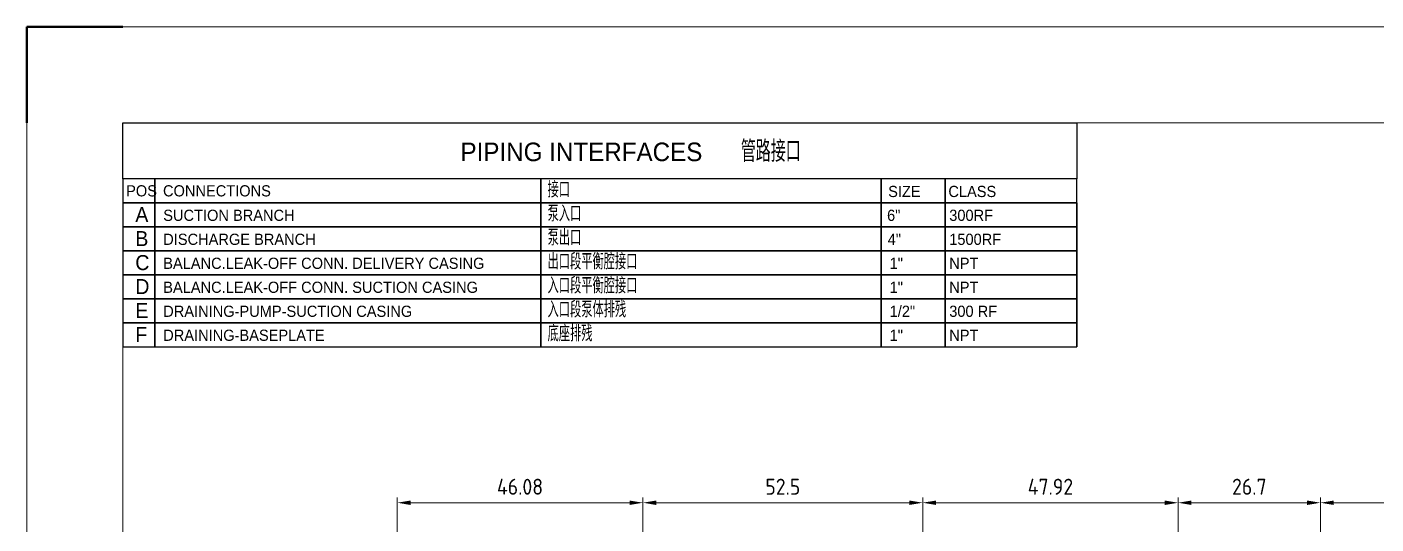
# Model space of a CAD drawing. Header units: millimetres. Extents: x 1235 to 3468, y -658 to 307.
# Drawn here: x 1900 to 2153.1, y -216.7 to -123.5 of the extents above; entities that cross this region are included whole.
import ezdxf
from ezdxf.enums import TextEntityAlignment as Align

# ---------------------------------------------------------------- set-up
doc = ezdxf.new("R2010")
doc.units = ezdxf.units.MM
doc.linetypes.add('SOLID_MEDIUM', pattern=[0])
doc.linetypes.add('SOLID_THIN', pattern=[0])
doc.layers.get('0').update_dxf_attribs({"color": 255, "lineweight": 30})
doc.layers.get('Defpoints').update_dxf_attribs({"color": 255})
doc.layers.add('11', color=3, linetype='Continuous')
doc.layers.add('TEXT', color=7, linetype='Continuous')
doc.layers.add('AM_5', color=90, linetype='Continuous', lineweight=20)
doc.layers.add('AM_BOR', color=7, linetype='Continuous', lineweight=50)
doc.styles.add('PLAIN_LARGE', font='medtext', dxfattribs={"width": 0.975})
doc.styles.add('PLAIN_MEDIUM', font='medtext', dxfattribs={"width": 0.975})
doc.styles.get("Standard").update_dxf_attribs({"font": 'ISOCP.SHX', "bigfont": 'gbcbig.shx'})
doc.dimstyles.new('AM_ISO$0', dxfattribs={"dimtxt": 3, "dimasz": 2.5, "dimexe": 1, "dimexo": 1, "dimgap": 1.5, "dimtad": 1, "dimdsep": 46, "dimtxsty": 'Standard', "dimcen": 0, "dimclrd": 256, "dimclre": 256, "dimclrt": 2, "dimadec": 0, "dimazin": 2, "dimtp": 0.1, "dimtm": 0.1, "dimtfac": 0.71, "dimtmove": 0, "dimatfit": 3, "dimfxl": 1, "dimlwd": -1, "dimlwe": -1, "dimarcsym": 1})

# ---------------------------------------------------------------- blocks, each defined once
blk = doc.blocks.new('sulzer_ga')
for p, q in [((410, 287), (10, 287)), ((10, 287), (10, 10))]:
    blk.add_line(p, q)
at = {"layer": 'AM_BOR'}
for p, q in [((10, 297), (0, 297)), ((0, 297), (0, 287))]:
    blk.add_line(p, q, dxfattribs=at)
at = {"layer": 'AM_BOR', "color": 1, "lineweight": 15}
for p, q in [((0, 297), (420, 297)), ((0, 0), (0, 297))]:
    blk.add_line(p, q, dxfattribs=at)
blk = doc.blocks.new('*D161')
at = {"layer": 'AM_5', "transparency": 16777216}
for p, q in [((1969.42, -264.3), (1969.42, -211.74)), ((2015.51, -234.43), (2015.51, -211.74)), ((1971.92, -212.74), (2013.01, -212.74))]:
    blk.add_line(p, q, dxfattribs=at)
for points in [[(1971.92, -212.33), (1971.92, -213.16), (1969.42, -212.74)], [(2013.01, -212.33), (2013.01, -213.16), (2015.51, -212.74)]]:
    blk.add_solid(points, dxfattribs=at)
at = {"layer": 'Defpoints', "color": 0, "transparency": 16777216}
for p in [(2015.51, -212.74), (2015.51, -235.43), (1969.42, -265.3)]:
    blk.add_point(p, dxfattribs=at)
at = {"layer": 'AM_5', "color": 2, "transparency": 16777216, "insert": (1992.46, -209.74), "char_height": 3, "attachment_point": 5}
blk.add_mtext('46.08', dxfattribs=at)
blk = doc.blocks.new('*D162')
at = {"layer": 'AM_5', "transparency": 16777216}
for p, q in [((2015.51, -234.43), (2015.51, -211.74)), ((2068.01, -233.95), (2068.01, -211.74)), ((2018.01, -212.74), (2065.51, -212.74))]:
    blk.add_line(p, q, dxfattribs=at)
for points in [[(2018.01, -212.33), (2018.01, -213.16), (2015.51, -212.74)], [(2065.51, -212.33), (2065.51, -213.16), (2068.01, -212.74)]]:
    blk.add_solid(points, dxfattribs=at)
at = {"layer": 'Defpoints', "color": 0, "transparency": 16777216}
for p in [(2068.01, -212.74), (2068.01, -234.95), (2015.51, -235.43)]:
    blk.add_point(p, dxfattribs=at)
at = {"layer": 'AM_5', "color": 2, "transparency": 16777216, "insert": (2041.76, -209.74), "char_height": 3, "attachment_point": 5}
blk.add_mtext('52.5', dxfattribs=at)
blk = doc.blocks.new('*D163')
at = {"layer": 'AM_5', "transparency": 16777216}
for p, q in [((2068.01, -233.95), (2068.01, -211.74)), ((2115.93, -260.77), (2115.93, -211.74)), ((2070.51, -212.74), (2113.43, -212.74))]:
    blk.add_line(p, q, dxfattribs=at)
for points in [[(2070.51, -212.33), (2070.51, -213.16), (2068.01, -212.74)], [(2113.43, -212.33), (2113.43, -213.16), (2115.93, -212.74)]]:
    blk.add_solid(points, dxfattribs=at)
at = {"layer": 'Defpoints', "color": 0, "transparency": 16777216}
for p in [(2115.93, -212.74), (2068.01, -234.95), (2115.93, -261.77)]:
    blk.add_point(p, dxfattribs=at)
at = {"layer": 'AM_5', "color": 2, "transparency": 16777216, "insert": (2091.97, -209.74), "char_height": 3, "attachment_point": 5}
blk.add_mtext('47.92', dxfattribs=at)
blk = doc.blocks.new('*D164')
at = {"layer": 'AM_5', "transparency": 16777216}
for p, q in [((2115.93, -260.77), (2115.93, -211.74)), ((2142.63, -260.77), (2142.63, -211.74)), ((2118.43, -212.74), (2140.13, -212.74))]:
    blk.add_line(p, q, dxfattribs=at)
for points in [[(2118.43, -212.33), (2118.43, -213.16), (2115.93, -212.74)], [(2140.13, -212.33), (2140.13, -213.16), (2142.63, -212.74)]]:
    blk.add_solid(points, dxfattribs=at)
at = {"layer": 'Defpoints', "color": 0, "transparency": 16777216}
for p in [(2142.63, -212.74), (2115.93, -261.77), (2142.63, -261.77)]:
    blk.add_point(p, dxfattribs=at)
at = {"layer": 'AM_5', "color": 2, "transparency": 16777216, "insert": (2129.28, -209.74), "char_height": 3, "attachment_point": 5}
blk.add_mtext('26.7', dxfattribs=at)
blk = doc.blocks.new('*D165')
at = {"layer": 'AM_5', "transparency": 16777216}
for p, q in [((2142.63, -260.77), (2142.63, -211.74)), ((2240.7, -243.15), (2240.7, -211.74)), ((2145.13, -212.74), (2238.2, -212.74))]:
    blk.add_line(p, q, dxfattribs=at)
for points in [[(2145.13, -212.33), (2145.13, -213.16), (2142.63, -212.74)], [(2238.2, -212.33), (2238.2, -213.16), (2240.7, -212.74)]]:
    blk.add_solid(points, dxfattribs=at)
at = {"layer": 'Defpoints', "color": 0, "transparency": 16777216}
for p in [(2240.7, -212.74), (2240.7, -244.15), (2142.63, -261.77)]:
    blk.add_point(p, dxfattribs=at)
at = {"layer": 'AM_5', "color": 2, "transparency": 16777216, "insert": (2191.67, -209.74), "char_height": 3, "attachment_point": 5}
blk.add_mtext('98.07', dxfattribs=at)

msp = doc.modelspace()

# ---------------------------------------------------------------- linework, layer by layer
at = {"layer": '11', "color": 92, "linetype": 'SOLID_MEDIUM'}
for p, q in [((1917.958, -156.496), (1917.958, -160.996)), ((1917.958, -156.496), (1917.958, -160.996)), ((2096.921, -156.496), (2096.921, -160.996)), ((1917.958, -160.996), (1917.958, -165.496)), ((2096.921, -160.996), (2096.921, -165.496)), ((1917.958, -165.496), (1917.958, -169.996)), ((2096.921, -165.496), (2096.921, -169.996)), ((1917.958, -169.996), (1917.958, -174.496)), ((2096.921, -169.996), (2096.921, -174.496)), ((1917.958, -174.496), (1917.958, -178.996)), ((2096.921, -174.496), (2096.921, -178.996)), ((1917.958, -178.996), (1917.958, -183.496)), ((2096.921, -178.996), (2096.921, -183.496))]:
    msp.add_line(p, q, dxfattribs=at)
for points in [[(1917.958, -141.504), (2096.921, -141.504), (2096.921, -151.996), (1917.958, -151.996)], [(1917.958, -151.996), (1917.958, -156.496), (1923.958, -156.496), (1923.958, -151.996)], [(1923.958, -151.996), (1923.958, -156.496), (1996.371, -156.496), (1996.371, -151.996)], [(1996.371, -151.996), (1996.371, -156.496), (2060.21, -156.496), (2060.21, -151.996)], [(2060.21, -151.996), (2060.21, -156.496), (2072.21, -156.496), (2072.21, -151.996)], [(2072.21, -151.996), (2072.21, -156.496), (2096.921, -156.496), (2096.921, -151.996)]]:
    msp.add_lwpolyline(points, close=True, dxfattribs=at)
at = {"layer": '11', "color": 172, "linetype": 'SOLID_THIN'}
for points in [[(1917.958, -156.496), (1917.958, -160.996), (1923.958, -160.996), (1923.958, -156.496)], [(1923.958, -156.496), (1923.958, -160.996), (1996.371, -160.996), (1996.371, -156.496)], [(1996.371, -156.496), (1996.371, -160.996), (2060.21, -160.996), (2060.21, -156.496)], [(2060.21, -156.496), (2060.21, -160.996), (2072.21, -160.996), (2072.21, -156.496)], [(2072.21, -156.496), (2072.21, -160.996), (2096.921, -160.996), (2096.921, -156.496)], [(1917.958, -160.996), (1917.958, -165.496), (1923.958, -165.496), (1923.958, -160.996)], [(1923.958, -160.996), (1923.958, -165.496), (1996.371, -165.496), (1996.371, -160.996)], [(1996.371, -160.996), (1996.371, -165.496), (2060.21, -165.496), (2060.21, -160.996)], [(2060.21, -160.996), (2060.21, -165.496), (2072.21, -165.496), (2072.21, -160.996)], [(2072.21, -160.996), (2072.21, -165.496), (2096.921, -165.496), (2096.921, -160.996)], [(1917.958, -165.496), (1917.958, -169.996), (1923.958, -169.996), (1923.958, -165.496)], [(1923.958, -165.496), (1923.958, -169.996), (1996.371, -169.996), (1996.371, -165.496)], [(1996.371, -165.496), (1996.371, -169.996), (2060.21, -169.996), (2060.21, -165.496)], [(2060.21, -165.496), (2060.21, -169.996), (2072.21, -169.996), (2072.21, -165.496)], [(2072.21, -165.496), (2072.21, -169.996), (2096.921, -169.996), (2096.921, -165.496)], [(1917.958, -169.996), (1917.958, -174.496), (1923.958, -174.496), (1923.958, -169.996)], [(1923.958, -169.996), (1923.958, -174.496), (1996.371, -174.496), (1996.371, -169.996)], [(1996.371, -169.996), (1996.371, -174.496), (2060.21, -174.496), (2060.21, -169.996)], [(2060.21, -169.996), (2060.21, -174.496), (2072.21, -174.496), (2072.21, -169.996)], [(2072.21, -169.996), (2072.21, -174.496), (2096.921, -174.496), (2096.921, -169.996)], [(1917.958, -174.496), (1917.958, -178.996), (1923.958, -178.996), (1923.958, -174.496)], [(1923.958, -174.496), (1923.958, -178.996), (1996.371, -178.996), (1996.371, -174.496)], [(1996.371, -174.496), (1996.371, -178.996), (2060.21, -178.996), (2060.21, -174.496)], [(2060.21, -174.496), (2060.21, -178.996), (2072.21, -178.996), (2072.21, -174.496)], [(2072.21, -174.496), (2072.21, -178.996), (2096.921, -178.996), (2096.921, -174.496)], [(1917.958, -178.996), (1917.958, -183.496), (1923.958, -183.496), (1923.958, -178.996)], [(1923.958, -178.996), (1923.958, -183.496), (1996.371, -183.496), (1996.371, -178.996)], [(1996.371, -178.996), (1996.371, -183.496), (2060.21, -183.496), (2060.21, -178.996)], [(2060.21, -178.996), (2060.21, -183.496), (2072.21, -183.496), (2072.21, -178.996)], [(2072.21, -178.996), (2072.21, -183.496), (2096.921, -183.496), (2096.921, -178.996)]]:
    msp.add_lwpolyline(points, close=True, dxfattribs=at)

# ---------------------------------------------------------------- block references
at = {"layer": 'AM_5', "xscale": 1.8, "yscale": 1.8, "zscale": 1.8}
msp.add_blockref('sulzer_ga', (1899.958, -658.104), dxfattribs=at)

# ---------------------------------------------------------------- texts
at = {"layer": 'TEXT', "color": 92, "style": 'PLAIN_LARGE', "width": 0.975}
msp.add_text('PIPING INTERFACES', height=3.48, dxfattribs=at).set_placement((2003.978, -146.929), align=Align.MIDDLE_CENTER)
at = {"layer": 'TEXT', "color": 172, "style": 'PLAIN_MEDIUM', "width": 0.975238}
for s, p in [('POS', (1918.558, -155.915)), ('SUCTION BRANCH', (1925.521, -160.508)), ('6"', (2061.321, -160.508)), ('300RF', (2072.983, -160.508)), ('DISCHARGE BRANCH', (1925.521, -165.008)), ('4"', (2061.441, -165.008)), ('1500RF', (2072.983, -165.008)), ('BALANC.LEAK-OFF CONN. DELIVERY CASING', (1925.521, -169.508)), ('1"', (2061.801, -169.508)), ('NPT', (2072.983, -169.508)), ('BALANC.LEAK-OFF CONN. SUCTION CASING', (1925.521, -174.008)), ('1"', (2061.801, -174.008)), ('NPT', (2072.983, -174.007)), ('DRAINING-PUMP-SUCTION CASING', (1925.521, -178.508)), ('1/2"', (2061.801, -178.508)), ('300 RF', (2072.983, -178.507)), ('DRAINING-BASEPLATE', (1925.521, -183.008)), ('1"', (2061.801, -183.008)), ('NPT', (2072.983, -183.007))]:
    msp.add_text(s, height=2.1, dxfattribs=at).set_placement(p, align=Align.BOTTOM_LEFT)
for s, p in [('CONNECTIONS', (1935.597, -154.236)), ('SIZE', (2064.569, -154.353)), ('CLASS', (2077.311, -154.353))]:
    msp.add_text(s, height=2.1, dxfattribs=at).set_placement(p, align=Align.MIDDLE_CENTER)
at = {"layer": 'TEXT', "color": 92, "style": 'PLAIN_LARGE', "width": 0.975}
for s, p in [('A', (1920.279, -160.952)), ('B', (1920.279, -165.452)), ('C', (1920.279, -169.952)), ('D', (1920.279, -174.452)), ('E', (1920.279, -178.952)), ('F', (1920.279, -183.452))]:
    msp.add_text(s, height=2.82, dxfattribs=at).set_placement(p, align=Align.BOTTOM_LEFT)
at = {"layer": 'TEXT', "color": 92, "insert": (2033.89, -144.804), "char_height": 4, "attachment_point": 1, "style": 'PLAIN_LARGE'}
msp.add_mtext('{\\Fisocp,gbcbig|c134;管路接口}', dxfattribs=at)
at = {"layer": 'TEXT', "color": 172, "char_height": 3, "attachment_point": 1, "style": 'PLAIN_MEDIUM'}
for s, insert in [('{\\Fisocp,gbcbig|c134;接口}', (1997.628, -152.493)), ('{\\Fisocp,gbcbig|c134;泵入口}', (1997.628, -156.993)), ('{\\Fisocp,gbcbig|c134;泵出口}', (1997.628, -161.493)), ('{\\Fisocp,gbcbig|c134;出口段平衡腔接口}', (1997.628, -165.993)), ('{\\Fisocp,gbcbig|c134;入口段平衡腔接口}', (1997.628, -170.493)), ('{\\Fisocp,gbcbig|c134;入口段泵体排残}', (1997.628, -174.993)), ('{\\Fisocp,gbcbig|c134;底座排残}', (1997.628, -179.493))]:
    msp.add_mtext(s, dxfattribs=dict(at, insert=insert))

# ---------------------------------------------------------------- dimensions: what is measured, and where the dimension line sits
at = {"layer": 'AM_5'}
dim = msp.add_linear_dim(base=(2015.507, -212.744), p1=(1969.423, -265.295), p2=(2015.507, -235.431), dimstyle='AM_ISO$0', dxfattribs=at)
dim.commit()
dim.dimension.update_dxf_attribs({"geometry": '*D161', "text_midpoint": (1992.465, -209.744)})
for base, p1, p2, picture, middle in [((2068.007, -212.744), (2015.507, -235.431), (2068.007, -234.954), '*D162', (2041.757, -209.743)), ((2115.931, -212.744), (2068.007, -234.954), (2115.931, -261.77), '*D163', (2091.969, -209.743)), ((2142.634, -212.744), (2115.931, -261.77), (2142.634, -261.772), '*D164', (2129.282, -209.743)), ((2240.701, -212.744), (2142.634, -261.772), (2240.701, -244.146), '*D165', (2191.668, -209.744))]:
    dim = msp.add_linear_dim(base=base, p1=p1, p2=p2, dimstyle='AM_ISO$0', override={"dimtmove": 1}, dxfattribs=at)
    dim.commit()
    dim.dimension.update_dxf_attribs({"geometry": picture, "text_midpoint": middle})

doc.saveas('drawing.dxf')
